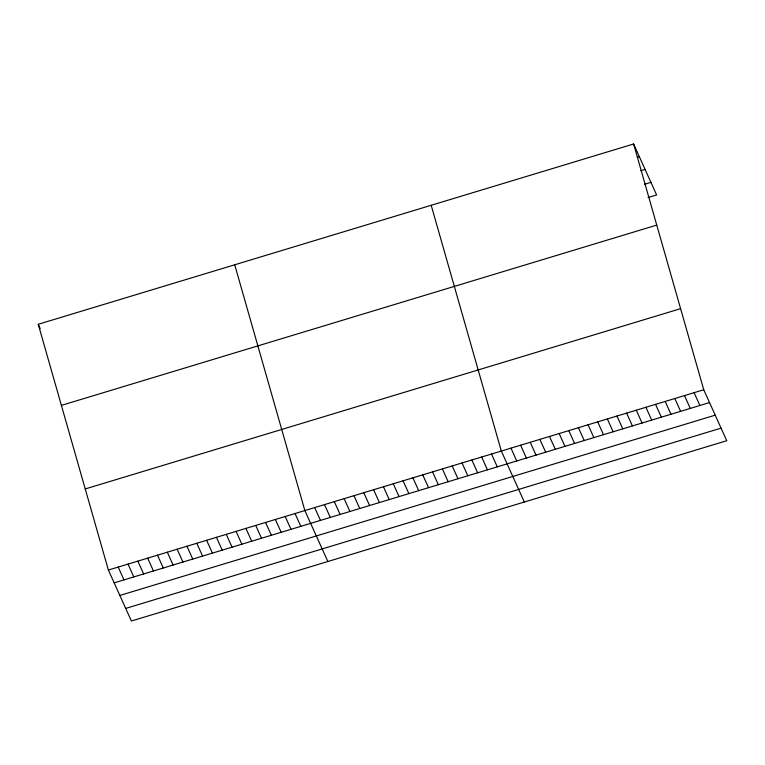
<?xml version="1.0" encoding="UTF-8"?>
<svg xmlns="http://www.w3.org/2000/svg" width="765" height="765" viewBox="0 0 765 765"><rect width="100%" height="100%" fill="white"/><g stroke="black" fill="none" stroke-linecap="round" stroke-linejoin="round"><path stroke-width="1.15" d="M633.611 143.992L703.743 389.758L726.75 440.716L131.389 621.008L108.381 570.049L38.25 324.284L633.611 143.992L656.619 194.951L648.051 197.542M637.264 157.466L639.406 156.815M640.802 170.7L645.086 169.4M644.513 184.308L650.939 182.366M61.391 405.393L656.762 225.092M85.24 488.95L680.601 308.658M108.381 570.049L703.743 389.758M114.167 582.873L709.528 402.581M119.847 595.457L715.218 415.166M125.699 608.424L721.07 428.132M694.104 392.675L699.889 405.498M684.465 395.591L690.25 408.414M674.826 398.517L680.611 411.341M665.187 401.434L670.972 414.257M655.548 404.35L661.333 417.174M645.909 407.276L651.694 420.09M636.27 410.193L642.055 423.016M626.631 413.11L632.416 425.933M616.992 416.026L622.777 428.849M607.353 418.952L613.138 431.766M597.714 421.869L603.499 434.692M588.075 424.785L593.86 437.609M578.436 427.702L584.221 440.525M568.797 430.628L574.582 443.442M559.158 433.545L564.943 446.368M549.519 436.461L555.304 449.284M539.88 439.378L545.665 452.201M530.241 442.304L536.026 455.118M520.602 445.22L526.387 458.044M510.963 448.137L516.748 460.96M524.321 502.012L501.324 451.054L431.192 205.297M491.493 454.037L497.288 466.851M481.673 457.011L487.458 469.825M471.852 459.985L477.637 472.799M462.022 462.959L467.817 475.782M452.201 465.933L457.986 478.756M442.38 468.907L448.166 481.73M432.55 471.881L438.345 484.704M422.729 474.855L428.524 487.678M412.909 477.829L418.694 490.652M403.088 480.803L408.873 493.626M393.258 483.776L399.053 496.6M383.437 486.76L389.222 499.574M373.616 489.734L379.402 502.548M363.786 492.708L369.581 505.531M353.966 495.682L359.751 508.505M344.145 498.656L349.93 511.479M334.315 501.63L340.109 514.453M324.494 504.604L330.289 517.427M314.673 507.577L320.459 520.401M327.86 561.51L304.853 510.551L234.721 264.795M295.022 513.525L300.817 526.349M285.202 516.509L290.987 529.323M275.381 519.483L281.166 532.297M265.551 522.457L271.346 535.28M255.73 525.431L261.515 538.254M245.909 528.405L251.695 541.228M236.079 531.379L241.874 544.202M226.258 534.352L232.053 547.176M216.438 537.326L222.223 550.15M206.617 540.3L212.402 553.124M196.787 543.274L202.582 556.098M186.966 546.248L192.751 559.072M177.145 549.232L182.931 562.046M167.315 552.206L173.11 565.019M157.494 555.18L163.289 568.003M147.674 558.154L153.459 570.977M38.25 324.284L40.182 328.558M137.853 561.127L143.638 573.951M128.023 564.101L133.818 576.925M118.202 567.075L123.987 579.899"/></g></svg>
